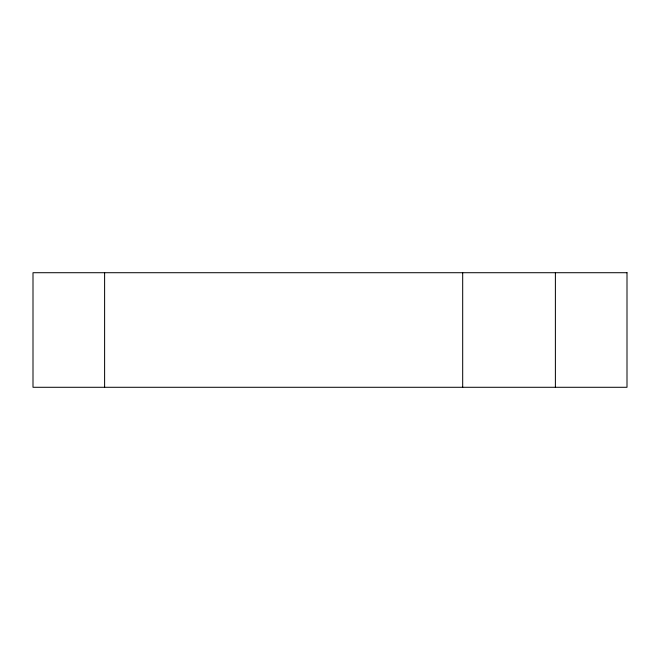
<?xml version="1.0" encoding="UTF-8"?>
<svg xmlns="http://www.w3.org/2000/svg" width="660" height="660" viewBox="0 0 660 660"><rect width="100%" height="100%" fill="white"/><g stroke="black" fill="none" stroke-linecap="round" stroke-linejoin="round"><path stroke-width="0.99" d="M555.39 272.712L555.39 387.288M462.685 272.712L462.685 387.288M104.61 272.712L104.61 387.288M627 272.712L33 272.712L33 387.288L627 387.288L627 272.712"/></g></svg>
